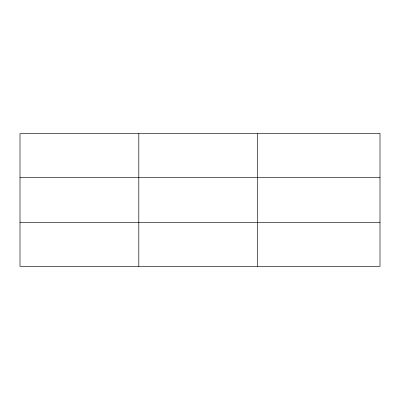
<?xml version="1.0" encoding="UTF-8"?>
<svg xmlns="http://www.w3.org/2000/svg" width="400" height="400" viewBox="0 0 400 400"><rect width="100%" height="100%" fill="white"/><g stroke="black" fill="none" stroke-linecap="round" stroke-linejoin="round"><path stroke-width="0.6" d="M138.8 266.335L138.8 133.665M257.6 266.335L257.6 133.665M20 177.445L380 177.445M20 222.555L380 222.555M380 133.665L380 266.335L20 266.335L20 133.665L380 133.665"/></g></svg>
